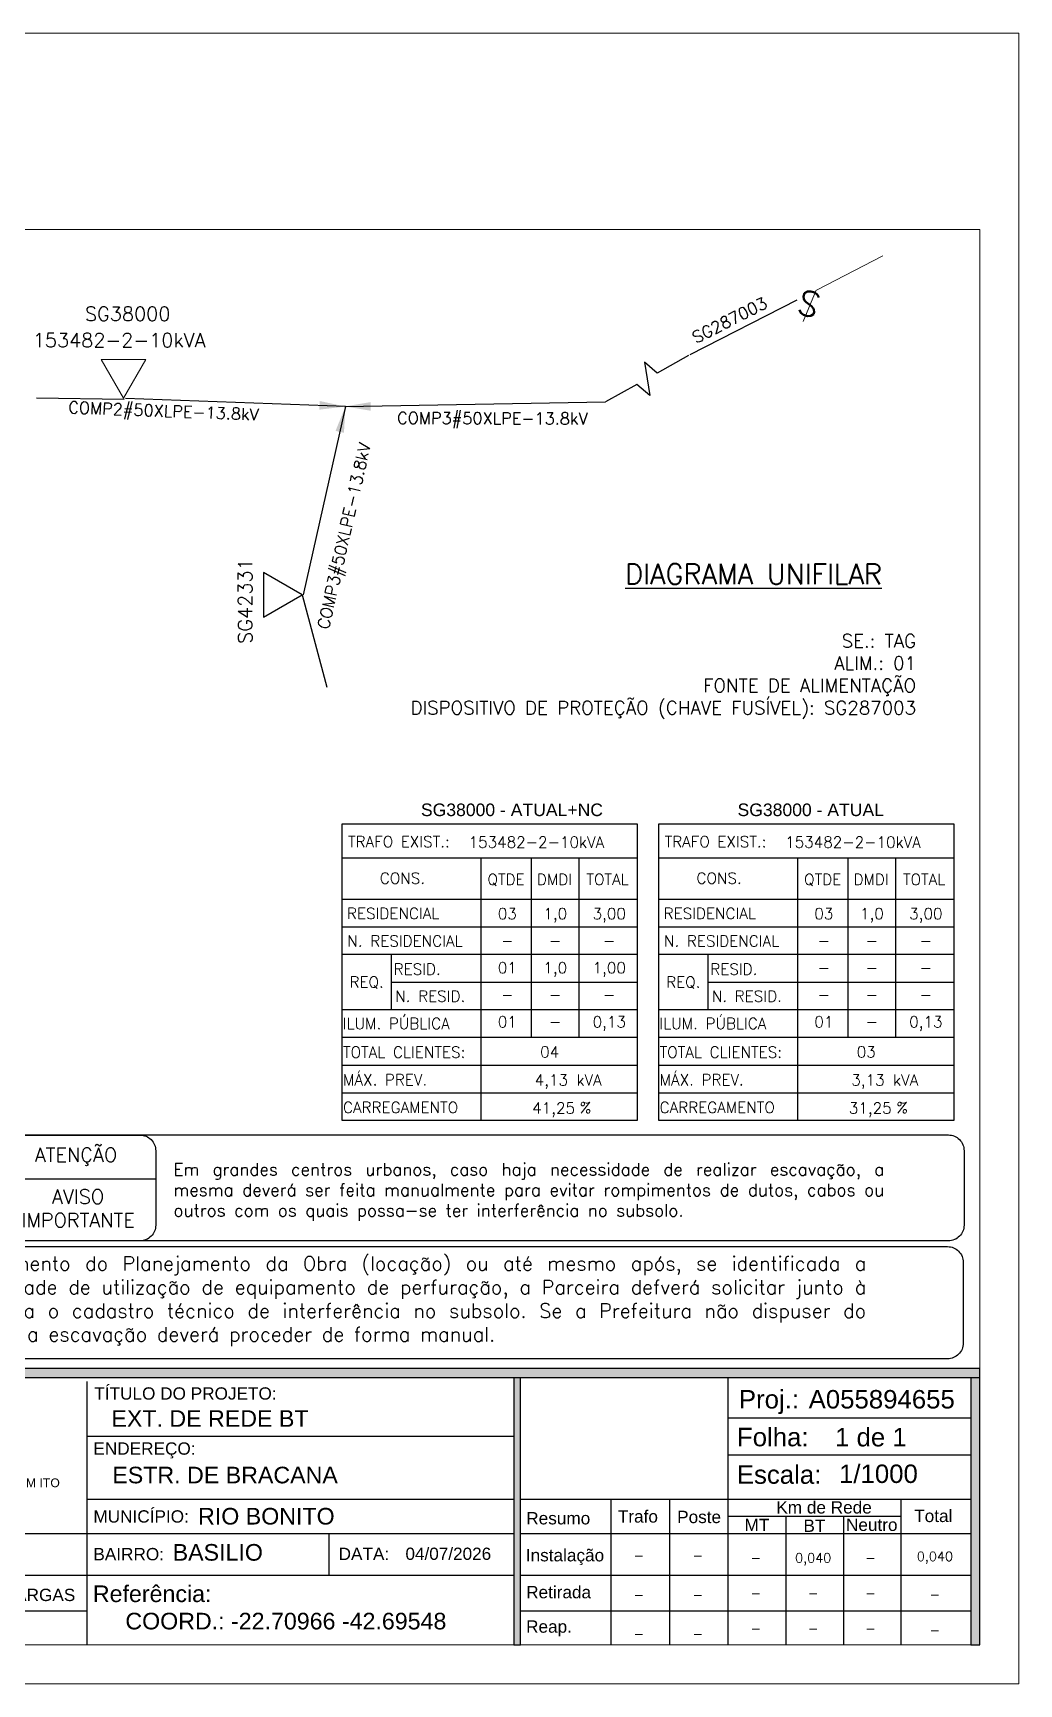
# Model space of a CAD drawing. Header units: millimetres. Extents: x 834033 to 836936, y 7531751 to 7534076.
# Drawn here: x 836810.1 to 836935.6, y 7533574.5 to 7533784.5 of the extents above; entities that cross this region are included whole.
import ezdxf
from ezdxf.enums import TextEntityAlignment as Align

# ---------------------------------------------------------------- set-up
doc = ezdxf.new("R2010")
doc.units = ezdxf.units.MM
for name, color, linetype in [('BT_PR3X150(70)AL', 2, 'Continuous'), ('CARIMBO', 90, 'Continuous'), ('DESENHO', 2, 'Continuous'), ('MT_3x2CAA-13.8kV', 4, 'Continuous'), ('TXT80B', 7, 'Continuous')]:
    doc.layers.add(name, color=color, linetype=linetype)
for name, color, linetype, lineweight in [('POSTE', 3, 'Continuous', 13), ('REDE BT', 2, 'Continuous', 15), ('REDE MT', 4, 'Continuous', 25)]:
    doc.layers.add(name, color=color, linetype=linetype, lineweight=lineweight)
doc.styles.add('ARIAL', font='arial.ttf', dxfattribs={"height": 1.6})
doc.styles.add('CARIMBO', font='simplex.shx', dxfattribs={"height": 3})
doc.styles.add('REGUA100', font='ROMANS', dxfattribs={"height": 2.5})
doc.styles.add('REGUA120', font='ROMANS.SHX', dxfattribs={"height": 3})
doc.styles.add('REGUA60', font='ROMANS.SHX', dxfattribs={"height": 1.8})
doc.styles.add('ROMANS', font='ROMANS.shx', dxfattribs={"height": 1.8})
doc.styles.get("Standard").update_dxf_attribs({"font": 'arial.ttf'})

# ---------------------------------------------------------------- blocks, each defined once
blk = doc.blocks.new('data')
blk.add_attdef('DATA', text='', height=1.56).set_placement((0, 0), align=Align.MIDDLE_CENTER)
blk = doc.blocks.new('SETA BT')
blk.add_solid([(5.2, 0.86), (5.2, -0.87), (0, 0)])
blk = doc.blocks.new('*U686')
at = {"layer": 'REDE MT', "xscale": 0.635, "yscale": 0.635, "zscale": 0.635}
blk.add_blockref('SETA BT', (0, 0), dxfattribs=at)
blk = doc.blocks.new('CHAVE')
blk.add_line((0, 0), (-2.8, 3.31))
at = {"style": 'CARIMBO'}
blk.add_text('S', height=3.12, rotation=45.3947, dxfattribs=at).set_placement((-0.95, -0.44))
blk = doc.blocks.new('I$C7A5C9564')
blk.add_line((0, 0), (9.49, 0.02))
at = {"lineweight": -3}
blk.add_line((12.26, 0.02), (27.57, 0.02), dxfattribs=at)
blk = doc.blocks.new('CCC')
at = {"lineweight": -3, "rotation": 270}
blk.add_blockref('CHAVE', (231681.49, 163000.81), dxfattribs=at)
at = {"lineweight": -3}
blk.add_blockref('I$C7A5C9564', (231671.99, 163000.8), dxfattribs=at)
blk = doc.blocks.new('BR')
at = {"linetype": 'Continuous'}
blk.add_lwpolyline([(0.0121, 0.00002), (0.00752, 0.00001), (0.00678, 0.00203), (0.00532, -0.00201), (0.00458, 0.00001), (0, 0)], dxfattribs=at)

msp = doc.modelspace()

# ---------------------------------------------------------------- hatches: boundary and pattern name
h = msp.add_hatch(color=256)
h.dxf.hatch_style = 1
h.paths.add_polyline_path([(836930.568, 7533613.505), (836929.436, 7533613.505), (836929.436, 7533579.53), (836930.568, 7533579.53)])
h.paths.add_polyline_path([(836872.148, 7533613.505), (836871.298, 7533613.505), (836871.298, 7533579.53), (836872.148, 7533579.53)])
h.paths.add_polyline_path([(836786.891, 7533613.505), (836786.041, 7533613.505), (836786.041, 7533579.53), (836786.891, 7533579.53)])
h.paths.add_polyline_path([(836724.813, 7533613.505), (836723.964, 7533613.505), (836723.964, 7533579.53), (836724.813, 7533579.53)])
h.paths.add_polyline_path([(836690.907, 7533613.505), (836690.057, 7533613.505), (836690.057, 7533579.53), (836690.907, 7533579.53)])
h.paths.add_polyline_path([(836644.701, 7533613.505), (836643.568, 7533613.505), (836643.568, 7533579.53), (836644.701, 7533579.53)])
h.paths.add_polyline_path([(836930.568, 7533614.638), (836643.568, 7533614.638), (836643.568, 7533613.505), (836644.701, 7533613.505), (836930.568, 7533613.505)])

# ---------------------------------------------------------------- linework, layer by layer
for p, q in [((836806.087, 7533638.799), (836825.715, 7533638.799)), ((836898.521, 7533613.505, 0), (836898.521, 7533579.53, 0)), ((836816.963, 7533613.015, 0), (836816.963, 7533579.53, 0)), ((836898.521, 7533608.384, 0), (836929.436, 7533608.384, 0)), ((836930.568, 7533608.384, 0), (836930.602, 7533608.384, 0)), ((836816.963, 7533606.071, 0), (836871.298, 7533606.071, 0)), ((836898.521, 7533603.678, 0), (836929.436, 7533603.678, 0)), ((836930.568, 7533603.678, 0), (836930.602, 7533603.678, 0)), ((836871.298, 7533597.993, 0), (836816.963, 7533597.993, 0)), ((836929.436, 7533597.993, 0), (836872.148, 7533597.993, 0)), ((836883.646, 7533597.993, 0), (836883.646, 7533579.53, 0)), ((836891.084, 7533597.993, 0), (836891.084, 7533579.53, 0)), ((836920.536, 7533597.993, 0), (836920.536, 7533579.53, 0)), ((836898.521, 7533595.893, 0), (836920.536, 7533595.893, 0)), ((836905.895, 7533595.893, 0), (836905.895, 7533579.53, 0)), ((836913.216, 7533595.893, 0), (836913.216, 7533579.53, 0)), ((836871.298, 7533593.614, 0), (836786.527, 7533593.614, 0)), ((836847.757, 7533593.614, 0), (836847.757, 7533588.342, 0)), ((836929.436, 7533593.614, 0), (836872.148, 7533593.614, 0)), ((836871.298, 7533588.342, 0), (836786.543, 7533588.342, 0)), ((836929.436, 7533588.342, 0), (836872.148, 7533588.342, 0)), ((836816.963, 7533583.812, 0.001), (836786.565, 7533583.812, 0.001)), ((836929.436, 7533583.812, 0.001), (836872.148, 7533583.812, 0.001)), ((836930.606, 7533583.812, 0.001), (836930.568, 7533583.812, 0.001))]:
    msp.add_line(p, q)
for points in [[(836806.087, 7533642.364, -0.4142136), (836808.087, 7533644.364), (836926.578, 7533644.364, -0.4142136), (836928.578, 7533642.364), (836928.578, 7533632.894, -0.4142136), (836926.578, 7533630.894), (836808.087, 7533630.894, -0.4142136), (836806.087, 7533632.894)], [(836825.715, 7533632.894, -0.4142136), (836823.715, 7533630.894), (836808.103, 7533630.894, -0.4142136), (836806.103, 7533632.894), (836806.103, 7533642.356, -0.4142136), (836808.103, 7533644.356), (836823.715, 7533644.356, -0.4142136), (836825.715, 7533642.356)], [(836776.766, 7533628.159, -0.4142136), (836778.766, 7533630.159), (836926.47, 7533630.159, -0.4142136), (836928.47, 7533628.159), (836928.47, 7533617.89, -0.4142136), (836926.47, 7533615.89), (836778.766, 7533615.89, -0.4142136), (836776.766, 7533617.89)]]:
    msp.add_lwpolyline(points, format="xyb", close=True)
at = {"elevation": 0}
for points in [[(836930.568, 7533614.638), (836643.568, 7533614.638)], [(836643.568, 7533613.505), (836930.568, 7533613.505)], [(836871.298, 7533613.505), (836871.298, 7533579.53), (836872.148, 7533579.53), (836872.148, 7533613.505)], [(836929.436, 7533613.505), (836929.436, 7533579.53), (836930.568, 7533579.53), (836930.568, 7533614.638)]]:
    msp.add_lwpolyline(points, dxfattribs=at)
at = {"layer": 'BT_PR3X150(70)AL'}
msp.add_lwpolyline([(836839.438, 7533710.226), (836844.347, 7533713.048), (836839.448, 7533715.889)], close=True, dxfattribs=at)
at = {"layer": 'CARIMBO', "linetype": 'ByBlock'}
for p, q in [((836887.034, 7533679.591), (836849.412, 7533679.591)), ((836867.126, 7533646.335), (836867.126, 7533679.591)), ((836873.478, 7533679.591), (836873.478, 7533656.765)), ((836879.571, 7533679.591), (836879.571, 7533656.765)), ((836927.324, 7533679.591), (836889.701, 7533679.591)), ((836907.415, 7533646.335), (836907.415, 7533679.591)), ((836913.768, 7533679.591), (836913.768, 7533656.765)), ((836919.861, 7533679.591), (836919.861, 7533656.765)), ((836887.034, 7533674.323), (836849.412, 7533674.323)), ((836927.324, 7533674.323), (836889.701, 7533674.323)), ((836887.034, 7533670.812), (836849.412, 7533670.812)), ((836927.324, 7533670.812), (836889.701, 7533670.812)), ((836887.034, 7533667.3), (836849.412, 7533667.3)), ((836855.695, 7533667.3), (836855.695, 7533660.277)), ((836927.324, 7533667.3), (836889.701, 7533667.3)), ((836895.984, 7533667.3), (836895.984, 7533660.277)), ((836887.034, 7533660.277), (836849.412, 7533660.277)), ((836927.324, 7533660.277), (836889.701, 7533660.277)), ((836887.034, 7533656.765), (836849.412, 7533656.765)), ((836927.324, 7533656.765), (836889.701, 7533656.765)), ((836849.412, 7533649.742), (836887.034, 7533649.742)), ((836889.701, 7533649.742), (836927.324, 7533649.742))]:
    msp.add_line(p, q, dxfattribs=at)
for points in [[(836887.034, 7533683.911), (836849.412, 7533683.911), (836849.412, 7533646.231), (836887.034, 7533646.231)], [(836927.324, 7533683.911), (836889.701, 7533683.911), (836889.701, 7533646.231), (836927.324, 7533646.231)]]:
    msp.add_lwpolyline(points, close=True, dxfattribs=at)
for points in [[(836855.695, 7533663.788), (836887.034, 7533663.788)], [(836895.984, 7533663.788), (836927.324, 7533663.788)], [(836849.412, 7533653.254), (836887.034, 7533653.254)], [(836889.701, 7533653.254), (836927.324, 7533653.254)]]:
    msp.add_lwpolyline(points, dxfattribs=at)
at = {"layer": 'MT_3x2CAA-13.8kV'}
for p, q in [((836810.561, 7533738.137), (836821.683, 7533737.966)), ((836821.866, 7533738.083), (836849.858, 7533737.057)), ((836849.773, 7533737.036), (836882.954, 7533737.603)), ((836849.858, 7533737.017), (836844.496, 7533713.066)), ((836844.347, 7533713.048), (836847.486, 7533701.335))]:
    msp.add_line(p, q, dxfattribs=at)
at = {"layer": 'POSTE'}
for p, q in [((836638.568, 7533784.53, 0), (836935.568, 7533784.53, 0)), ((836935.568, 7533784.53, 0), (836935.568, 7533574.53, 0)), ((836643.568, 7533759.53, 0), (836930.568, 7533759.53, 0)), ((836930.568, 7533759.53, 0), (836930.568, 7533579.53, 0)), ((836930.568, 7533579.53, 0), (836643.568, 7533579.53, 0)), ((836935.568, 7533574.53, 0), (836638.568, 7533574.53, 0))]:
    msp.add_line(p, q, dxfattribs=at)
at = {"layer": 'REDE BT'}
msp.add_lwpolyline([(836821.615, 7533738.105), (836824.455, 7533743.003), (836818.793, 7533743.014)], close=True, dxfattribs=at)

# ---------------------------------------------------------------- block references
at = {"xscale": 1000, "yscale": 1000, "zscale": 1000, "rotation": 29.05041221619506}
msp.add_blockref('BR', (836882.954, 7533737.603), dxfattribs=at)
for rotation in [177.3570928629877, 257.3819546376415]:
    msp.add_blockref('*U686', (836849.858, 7533737.017), dxfattribs=dict(rotation=rotation))
msp.add_blockref('*U686', (836849.773, 7533737.036))
msp.add_blockref('data', (836862.949, 7533591.093, 0)).add_auto_attribs({'DATA': '04/07/2026'})
at = {"layer": 'REDE BT', "rotation": 207.1087784248089}
msp.add_blockref('CCC', (968863.008, 7784418.785), dxfattribs=at)

# ---------------------------------------------------------------- texts
at = {"style": 'REGUA60'}
msp.add_text('SG287003', height=1.5, rotation=26.82215, dxfattribs=at).set_placement((836899.084, 7533747.341), align=Align.CENTER)
for s, height, style, p in [('SG38000', 1.8, 'ROMANS', (836816.711, 7533747.913)), ('153482-2-10kVA', 1.8, 'ROMANS', (836810.065, 7533744.567, 0)), ('FABIO. VARGAS', 1.56492, 'ARIAL', (836798.597, 7533585.078, 0.001))]:
    msp.add_text(s, height=height, dxfattribs=dict(style=style)).set_placement(p)
at = {"style": 'ROMANS'}
for s, height, rotation, p in [('COMP2#50XLPE-13.8kV', 1.5, 357.78417, (836814.569, 7533736.18)), ('COMP3#50XLPE-13.8kV', 1.5, 359.84375, (836856.436, 7533734.804)), ('COMP3#50XLPE-13.8kV', 1.5, 77.2257, (836847.725, 7533708.602)), ('SG42331', 1.8, 90, (836838.008, 7533706.84, 0))]:
    msp.add_text(s, height=height, rotation=rotation, dxfattribs=at).set_placement(p)
for s, height, p in [('TÍTULO DO PROJETO:', 1.56492, (836817.903, 7533610.699, 0)), ('A055894655', 2.3474, (836908.801, 7533609.572, 0)), ('EXT. DE REDE BT', 2.11264, (836820.078, 7533607.243, 0)), ('Folha: ', 2.3474, (836899.678, 7533604.766, 0)), ('1 de 1', 2.3474, (836912.163, 7533604.75, 0)), ('ENDEREÇO:', 1.5649, (836817.787, 7533603.696, 0)), ('ESTR. DE BRACANA', 2.11264, (836820.193, 7533600.052, 0)), ('Escala:', 2.3474, (836899.663, 7533599.994, 0)), ('1/1000', 2.3474, (836912.669, 7533600.096, 0)), ('MUNICÍPIO:', 1.5649, (836817.786, 7533595.059, 0)), ('RIO BONITO', 2.1126, (836831.107, 7533594.814, 0)), ('Trafo', 1.5649, (836884.522, 7533595.057, 0)), ('Km de Rede', 1.5649, (836904.687, 7533596.211, 0)), ('Total', 1.5649, (836922.234, 7533595.127, 0)), ('Resumo', 1.5649, (836872.871, 7533594.828, 0)), ('Poste', 1.5649, (836892.068, 7533594.996, 0)), ('MT', 1.5649, (836900.639, 7533593.974, 0)), ('BT', 1.5649, (836908.143, 7533593.878, 0)), ('Neutro', 1.5649, (836913.551, 7533593.999, 0)), ('BAIRRO:', 1.5649, (836817.784, 7533590.264, 0)), ('BASILIO', 2.1126, (836827.873, 7533590.217, 0)), ('DATA:', 1.5649, (836848.988, 7533590.295, 0)), ('Instalação', 1.5649, (836872.814, 7533590.125, 0)), ('Referência:', 2.11264, (836817.72, 7533584.95, 0)), ('Retirada', 1.5649, (836872.856, 7533585.429, 0)), ('Reap.', 1.5649, (836872.848, 7533581.052, 0))]:
    msp.add_text(s, height=height).set_placement(p)
at = {"style": 'ARIAL'}
msp.add_text('NOME: ISIS KIMIE ALVIM ITO', height=1.11435, dxfattribs=at).set_placement((836802.878, 7533600.119, 0), align=Align.MIDDLE_CENTER)
at = {"style": 'REGUA100'}
for s, height, p in [('-', 1.192, (836887.198, 7533590.293, 0)), ('-', 1.192, (836894.698, 7533590.293, 0)), ('-', 1.192, (836902.076, 7533589.971)), ('0,040', 1.1923, (836909.376, 7533589.971)), ('-', 1.192, (836916.676, 7533589.971)), ('0,040', 1.1923, (836924.868, 7533590.159)), ('-', 1.192, (836887.198, 7533585.293, 0)), ('-', 1.192, (836894.698, 7533585.293, 0)), ('-', 1.192, (836902.076, 7533585.471)), ('-', 1.192, (836909.376, 7533585.471)), ('-', 1.192, (836916.676, 7533585.471)), ('-', 1.192, (836924.868, 7533585.298)), ('-', 1.192, (836887.198, 7533580.293, 0)), ('-', 1.192, (836894.698, 7533580.293, 0)), ('-', 1.192, (836902.076, 7533580.971)), ('-', 1.192, (836909.376, 7533580.971)), ('-', 1.192, (836916.676, 7533580.971)), ('-', 1.192, (836924.868, 7533580.769))]:
    msp.add_text(s, height=height, dxfattribs=at).set_placement(p, align=Align.CENTER)
at = {"insert": (836810.331, 7533642.745), "char_height": 1.8, "attachment_point": 1, "style": 'ROMANS'}
msp.add_mtext('ATENÇÃO', dxfattribs=at)
at = {"insert": (836827.977, 7533640.765), "char_height": 1.56492, "width": 97.98412, "attachment_point": 1, "style": 'ROMANS'}
msp.add_mtext('\\pxqd;Em grandes centros urbanos, caso haja necessidade de realizar escavação, a mesma deverá ser feita manualmente para evitar rompimentos de dutos, cabos ou outros com os quais possa-se ter interferência no subsolo.', dxfattribs=at)
at = {"char_height": 1.8, "attachment_point": 1, "style": 'ROMANS'}
for s, width, insert in [('\\pxqc;AVISO IMPORTANTE', 10, (836810.838, 7533637.422)), ('\\pxqd;No momento do Planejamento da Obra (locação) ou até mesmo após, se identificada a necessidade de utilização de equipamento de perfuração, a Parceira defverá solicitar junto à Prefeitura o cadastro técnico de interferência no subsolo. Se a Prefeitura não dispuser do mesmo, a escavação deverá proceder de forma manual.', 127.37081, (836798.555, 7533628.911))]:
    msp.add_mtext_dynamic_manual_height_columns(s, width=width, gutter_width=9, heights=[0], dxfattribs=dict(at, insert=insert))
at = {"insert": (836899.923, 7533611.919, 0), "char_height": 2.3474, "width": 11.03397, "attachment_point": 1}
msp.add_mtext('Proj.:', dxfattribs=at)
at = {"insert": (836821.855, 7533583.585), "char_height": 2.11264, "attachment_point": 1}
msp.add_mtext_dynamic_manual_height_columns('COORD.: -22.70966 -42.69548', width=52.9942, gutter_width=9, heights=[0], dxfattribs=at)
at = {"layer": 'CARIMBO', "linetype": 'ByBlock'}
for s, p in [('SG38000 - ATUAL+NC', (836859.463, 7533684.923)), ('SG38000 - ATUAL', (836899.752, 7533684.923))]:
    msp.add_text(s, height=1.6, dxfattribs=at).set_placement(p)
at = {"layer": 'DESENHO', "color": 3, "style": 'REGUA120'}
msp.add_text('%%UDIAGRAMA UNIFILAR', height=2.55, dxfattribs=at).set_placement((836901.787, 7533714.441), align=Align.CENTER)
at = {"layer": 'REDE BT', "style": 'ROMANS'}
for s, height, p in [('TRAFO EXIST.:', 1.41312, (836850.176, 7533680.965)), ('153482-2-10kVA', 1.41312, (836865.524, 7533680.901)), ('TRAFO EXIST.:', 1.41312, (836890.465, 7533680.965)), ('153482-2-10kVA', 1.41312, (836905.814, 7533680.901)), ('CONS.', 1.4131, (836854.243, 7533676.315)), ('QTDE', 1.4131, (836867.93, 7533676.169)), ('DMDI', 1.4131, (836874.215, 7533676.169)), ('TOTAL', 1.4131, (836880.515, 7533676.169)), ('CONS.', 1.4131, (836894.532, 7533676.315)), ('QTDE', 1.4131, (836908.219, 7533676.169)), ('DMDI', 1.4131, (836914.505, 7533676.169)), ('TOTAL', 1.4131, (836920.805, 7533676.169)), ('RESIDENCIAL', 1.41312, (836850.063, 7533671.84)), ('RESIDENCIAL', 1.41312, (836890.353, 7533671.84)), ('N. RESIDENCIAL', 1.41312, (836850.109, 7533668.328)), ('N. RESIDENCIAL', 1.41312, (836890.399, 7533668.328)), ('RESID.', 1.4131, (836855.997, 7533664.742)), ('RESID.', 1.4131, (836896.286, 7533664.742)), ('REQ.', 1.4131, (836850.379, 7533663.111)), ('REQ.', 1.4131, (836890.668, 7533663.111)), ('N. RESID.', 1.4131, (836856.202, 7533661.305)), ('N. RESID.', 1.4131, (836896.492, 7533661.305)), ('ILUM. PÚBLICA', 1.41312, (836849.509, 7533657.831)), ('ILUM. PÚBLICA', 1.41312, (836889.799, 7533657.831)), ('TOTAL CLIENTES:', 1.41312, (836849.547, 7533654.188)), ('04', 1.4131, (836874.629, 7533654.221)), ('TOTAL CLIENTES:', 1.41312, (836889.837, 7533654.188)), ('03', 1.4131, (836914.919, 7533654.221)), ('MÁX. PREV.', 1.4131, (836849.547, 7533650.676)), ('kVA', 1.4131, (836879.257, 7533650.639)), ('MÁX. PREV.', 1.4131, (836889.837, 7533650.676)), ('kVA', 1.4131, (836919.547, 7533650.639)), ('CARREGAMENTO', 1.41312, (836849.547, 7533647.165)), ('%', 1.413, (836879.688, 7533647.127)), ('CARREGAMENTO', 1.41312, (836889.837, 7533647.165)), ('%', 1.413, (836919.978, 7533647.127))]:
    msp.add_text(s, height=height, dxfattribs=at).set_placement(p)
for s, height, p in [('03', 1.4131, (836870.454, 7533671.804)), ('1,0', 1.4131, (836876.556, 7533671.804)), ('3,00', 1.4131, (836883.431, 7533671.804)), ('03', 1.4131, (836910.743, 7533671.804)), ('1,0', 1.4131, (836916.846, 7533671.804)), ('3,00', 1.4131, (836923.721, 7533671.804)), ('-', 1.413, (836870.454, 7533668.364)), ('-', 1.413, (836876.556, 7533668.364)), ('-', 1.413, (836883.431, 7533668.364)), ('-', 1.413, (836910.743, 7533668.364)), ('-', 1.413, (836916.846, 7533668.364)), ('-', 1.413, (836923.721, 7533668.364)), ('01', 1.4131, (836870.454, 7533664.924)), ('1,0', 1.4131, (836876.556, 7533664.924)), ('1,00', 1.4131, (836883.431, 7533664.924)), ('-', 1.413, (836910.743, 7533664.924)), ('-', 1.413, (836916.846, 7533664.924)), ('-', 1.413, (836923.721, 7533664.924)), ('-', 1.413, (836870.454, 7533661.484)), ('-', 1.413, (836876.556, 7533661.484)), ('-', 1.413, (836883.431, 7533661.484)), ('-', 1.413, (836910.743, 7533661.484)), ('-', 1.413, (836916.846, 7533661.484)), ('-', 1.413, (836923.721, 7533661.484)), ('01', 1.4131, (836870.454, 7533658.044)), ('-', 1.413, (836876.556, 7533658.044)), ('0,13', 1.4131, (836883.431, 7533658.044)), ('01', 1.4131, (836910.743, 7533658.044)), ('-', 1.413, (836916.846, 7533658.044)), ('0,13', 1.4131, (836923.721, 7533658.044))]:
    msp.add_text(s, height=height, dxfattribs=at).set_placement(p, align=Align.CENTER)
for s, p in [('4,13', (836878.175, 7533650.651, 0)), ('3,13', (836918.465, 7533650.651, 0)), ('41,25', (836879.078, 7533647.075, 0)), ('31,25', (836919.367, 7533647.075, 0))]:
    msp.add_text(s, height=1.4131, dxfattribs=at).set_placement(p, align=Align.RIGHT)
at = {"layer": 'TXT80B', "color": 7, "insert": (836870.23, 7533702.67), "char_height": 1.7, "width": 104.48137, "attachment_point": 5, "style": 'ROMANS'}
msp.add_mtext('\\pxqr,tc15;SE.: TAG\\PALIM.: 01\\PFONTE DE ALIMENTAÇÃO\\PDISPOSITIVO DE PROTEÇÃO (CHAVE FUSÍVEL): SG287003', dxfattribs=at)

doc.saveas('drawing.dxf')
